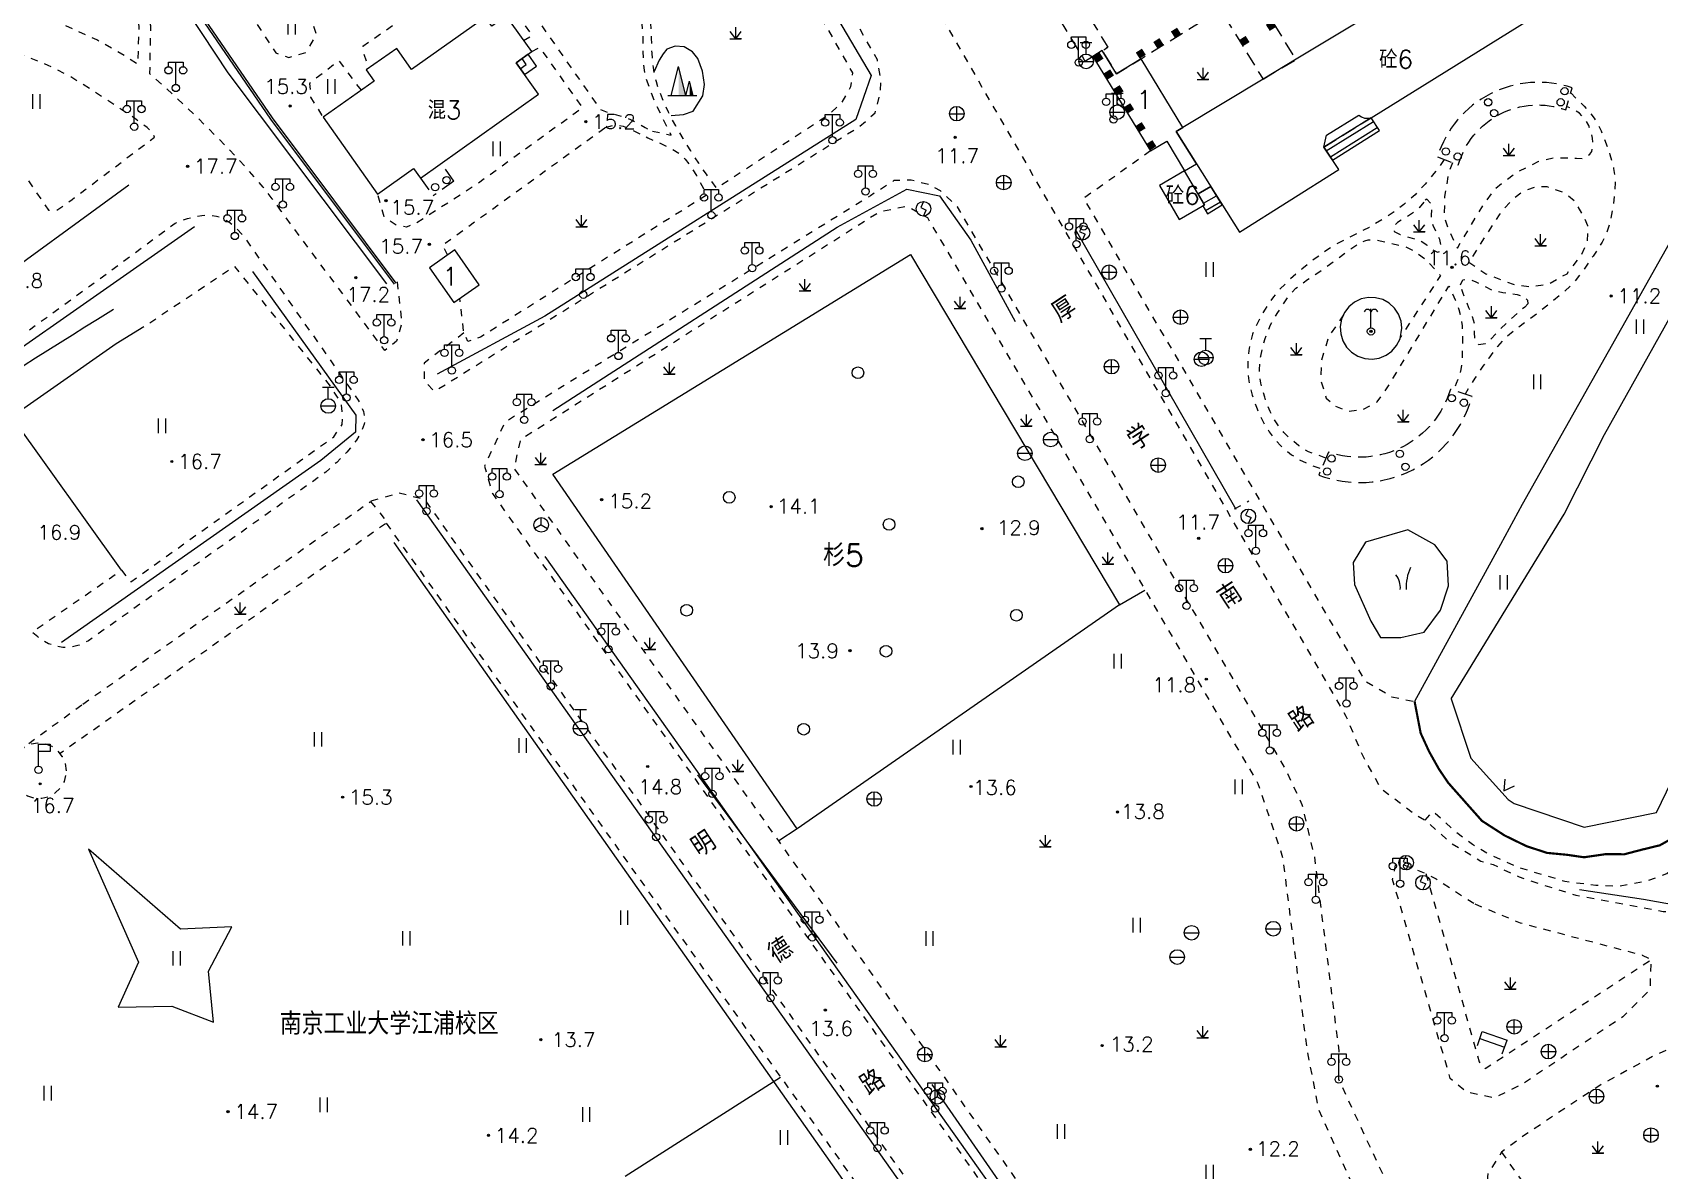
# Model space of a CAD drawing. Extents: x 115374 to 116875, y 149866 to 152432.
# Drawn here: x 116204.4 to 116427.4, y 150163.5 to 150319.4 of the extents above; entities that cross this region are included whole.
import ezdxf
from ezdxf.enums import TextEntityAlignment as Align

# ---------------------------------------------------------------- set-up
doc = ezdxf.new("R2010")
doc.units = 0
doc.header["$MEASUREMENT"] = 0
doc.header["$PDMODE"] = 32
doc.header["$PDSIZE"] = 0.3
doc.linetypes.add('X5', pattern=[3, 2, -1])
doc.linetypes.add('X6', pattern=[2, 1, -1])
doc.layers.get('0').update_dxf_attribs({"linetype": 'CONTINUOUS'})
for name, color, linetype in [('BOUND', 7, 'CONTINUOUS'), ('DLDW', 14, 'CONTINUOUS'), ('DLSS', 5, 'CONTINUOUS'), ('DMTZ', 5, 'CONTINUOUS'), ('GCD', 1, 'CONTINUOUS'), ('GXYZ', 2, 'CONTINUOUS'), ('JMD', 6, 'CONTINUOUS'), ('SXSS', 5, 'CONTINUOUS'), ('YZH', 2, 'CONTINUOUS'), ('ZBTZ', 5, 'CONTINUOUS')]:
    doc.layers.add(name, color=color, linetype=linetype)
doc.styles.add('HZ', font='rs.shx', dxfattribs={"bigfont": 'hztxt.shx'})
doc.linetypes.add('X17', pattern='A,9.4,[169,symbolx.shx,S=1,R=0,X=0,Y=0.15],0.6', length=10)
doc.linetypes.add('X19', pattern='A,4.5,[145,symbolx.shx,S=1,R=0,X=0,Y=1],4.5,-0.5,[146,symbolx.shx,S=1,R=0,X=0,Y=0],-0.5', length=10)
doc.linetypes.add('X22', pattern='A,0,-1e-05,[149,symbolx.shx,S=0.3,R=0,X=0,Y=0],-2,[149,symbolx.shx,S=0.3,R=0,X=0,Y=0],-2,[146,symbolx.shx,S=1,R=0,X=0,Y=0],-2', length=6.00001)
doc.linetypes.add('X33', pattern='A,2,[150,symbolx.shx,S=1,R=0,X=0,Y=1],1e-11', length=2)
doc.linetypes.add('X35', pattern='A,2,[4,symbolt.shx,S=1,R=0,X=0,Y=0],2,[28,symbolt.shx,S=1,R=0,X=0,Y=0],1e-11', length=4)
doc.linetypes.add('X39', pattern='A,2,[150,symbolx.shx,S=1,R=0,X=0,Y=1],2,[151,symbolx.shx,S=1,R=0,X=0,Y=3],1e-11', length=4)
doc.linetypes.add('X4', pattern='A,0,-1e-09,[149,symbolx.shx,S=0.15,R=0,X=0,Y=0],-1.6', length=1.6)
doc.linetypes.add('X49', pattern='A,0,[5,symbolt.shx,S=1,R=0,X=0,Y=0],-10', length=10)

# ---------------------------------------------------------------- blocks, each defined once
blk = doc.blocks.new('GC276')
at = {"linetype": 'Continuous'}
blk.add_circle((0, 0), 0.5, dxfattribs=at)
blk = doc.blocks.new('GC128')
for centre, radius, start, end in [((-3.34, -0.85), 2.93, 355.8448, 37.5537), ((6.44, -0.72), 6.06, 154.0692, 183.3109)]:
    blk.add_arc(centre, radius, start, end)
blk = doc.blocks.new('GC097')
for p, q in [((-1, 2.92), (-1, 3.52)), ((-1, 3.52), (1, 3.52)), ((0, 0.52), (0, 3.52)), ((1, 3.52), (1, 2.92))]:
    blk.add_line(p, q)
for centre in [(-1, 2.42), (1, 2.42), (0.01, 0)]:
    blk.add_circle(centre, 0.5)
blk = doc.blocks.new('GC124')
for p, q in [((0, -0.8), (-0.75, 0.2)), ((0, -0.8), (0, 0.8)), ((0, -0.8), (0.75, 0.2)), ((-0.8, -0.8), (0.75, -0.8)), ((0.8, -0.8), (0, -0.8))]:
    blk.add_line(p, q)
blk = doc.blocks.new('GC021')
for p, q in [((-1.5, 0), (-0.5, 4)), ((0.5, 0), (-0.5, 4)), ((-2, 0), (2, 0)), ((0.5, 0), (1, 2)), ((1.5, 0), (1, 2))]:
    blk.add_line(p, q)
for points in [[(-0.5, 4), (0.5, 0), (-0.5, 0)], [(1, 2), (1.5, 0), (1, 0)]]:
    blk.add_solid(points)
blk = doc.blocks.new('GC037')
for p, q in [((0, 0), (-1.39, 0.8)), ((-1.39, -0.8), (0, 0))]:
    blk.add_line(p, q)
blk = doc.blocks.new('GC121')
for p, q in [((-0.5, -0.64), (-0.5, 1.36)), ((-0.5, -0.64), (-0.5, 0.86)), ((0.5, -0.64), (0.5, 1.36))]:
    blk.add_line(p, q)
blk = doc.blocks.new('GC098')
for p, q in [((0, 0.5), (0, 3.5)), ((0, 3.5), (1.6, 3.5)), ((1.6, 2.5), (0, 2.5)), ((1.6, 3.5), (1.6, 2.5))]:
    blk.add_line(p, q)
blk.add_circle((0, 0), 0.5)
blk = doc.blocks.new('GC271')
at = {"const_width": 1}
blk.add_lwpolyline([(-0.5, 0), (0.5, 0)], dxfattribs=at)
blk = doc.blocks.new('GC122')
blk.add_circle((0, 0), 0.8)
blk = doc.blocks.new('GC020')
blk.add_line((0, 0.5), (0, 3.1))
blk.add_circle((0, 0), 0.5)
for centre, start, end in [((-0.46, 2.51), 22.0922, 158.1228), ((0.46, 2.51), 21.8772, 157.9078)]:
    blk.add_arc(centre, 0.494, start, end)
blk.add_point((0, 0))
blk = doc.blocks.new('GC133')
for p, q in [((-0.81, 2.59), (0.79, 2.59)), ((-0.01, 0.99), (-0.01, 2.59)), ((-1.01, -0.01), (0.99, -0.01))]:
    blk.add_line(p, q)
blk.add_circle((-0.01, -0.01), 1)
blk = doc.blocks.new('GC042')
blk.add_line((-1, 0), (1, 0))
blk.add_circle((0, 0), 1)
blk = doc.blocks.new('GC044')
for p, q in [((-1, 0), (1, 0)), ((0, -1), (0, 1))]:
    blk.add_line(p, q)
blk.add_circle((0, 0), 1)
blk = doc.blocks.new('GC050')
for p, q in [((0, 1), (-0.38, 0.18)), ((-0.38, 0.18), (0.38, -0.18)), ((0, -1), (0.38, -0.18))]:
    blk.add_line(p, q)
blk.add_circle((0, 0), 1)
blk = doc.blocks.new('GC048')
for q in [(-0.87, -0.5), (0, 1), (0.87, -0.5)]:
    blk.add_line((0, 0), q)
blk.add_circle((0, 0), 1)

msp = doc.modelspace()

# ---------------------------------------------------------------- linework, layer by layer
at = {"layer": 'BOUND', "linetype": 'Continuous', "flags": 128}
for points in [[(116272.34, 150316.45), (116270.71, 150315.3), (116271.86, 150313.66), (116273.49, 150314.82)], [(116381.43, 150303.74), (116382.62, 150301.96), (116389.06, 150306), (116387.89, 150307.75)], [(116364.19, 150297.32), (116365.06, 150295.84), (116364.81, 150295.69), (116365.49, 150294.61), (116367.5, 150295.82), (116365.92, 150298.33)]]:
    msp.add_lwpolyline(points, close=True, dxfattribs=at)
at = {"layer": 'DLDW', "linetype": 'Continuous'}
for p, q in [((116402.47, 150180.65, 8.31), (116403.12, 150182.54, 8.31)), ((116402.8, 150181.59, 8.31), (116406.2, 150180.41, 8.31)), ((116403.12, 150182.54, 8.31), (116406.53, 150181.36, 8.31)), ((116405.88, 150179.47, 8.31), (116406.53, 150181.36, 8.31))]:
    msp.add_line(p, q, dxfattribs=at)
at = {"layer": 'DLDW', "linetype": 'X4', "flags": 128}
msp.add_lwpolyline([(116291.94, 150308.05), (116293.67, 150308.18), (116294.99, 150308.67), (116296.29, 150310.74), (116296.53, 150312.32), (116296.27, 150314.14), (116295.63, 150315.86), (116294.88, 150316.78), (116293.73, 150317.48), (116292.52, 150317.57), (116291.37, 150317.13), (116290.88, 150316.53), (116290.3, 150315.63), (116289.61, 150314.08)], dxfattribs=at)
at = {"layer": 'DLDW', "linetype": 'Continuous', "flags": 128}
msp.add_lwpolyline([(116392.13, 150278.91), (116392.01, 150279.9), (116391.66, 150280.84), (116391.1, 150281.67), (116390.36, 150282.35), (116389.49, 150282.83), (116388.52, 150283.09), (116387.52, 150283.12), (116386.54, 150282.92), (116385.64, 150282.49), (116384.86, 150281.86), (116384.25, 150281.06), (116383.85, 150280.14), (116383.67, 150279.16), (116383.73, 150278.16), (116384.02, 150277.2), (116384.53, 150276.34), (116385.23, 150275.62), (116386.08, 150275.09), (116387.02, 150274.77), (116388.02, 150274.68), (116389.01, 150274.83), (116389.94, 150275.2), (116390.75, 150275.79), (116391.4, 150276.55), (116391.86, 150277.44), (116392.13, 150278.91)], dxfattribs=at)
at = {"layer": 'DLSS', "linetype": 'X6', "flags": 128}
for points, elevation in [([(116263.54, 150278.27), (116258.09, 150274.14), (116258.09, 150271.7), (116259.52, 150270.27), (116317.78, 150306.56), (116319.93, 150308.43), (116320.65, 150311.29), (116320.7, 150313.06), (116320.23, 150315.67), (116215.98, 150500)], 12.56), ([(116226.25, 150500), (116344.72, 150294.33), (116384.44, 150225.75), (116386.7, 150220.39), (116389.2, 150215.89), (116393.83, 150212.37), (116395.29, 150211.5), (116398.87, 150208.35), (116401.2, 150207), (116402.92, 150205.89), (116404.63, 150205.41), (116408.18, 150203.75), (116410.22, 150203.04), (116415.96, 150201.22), (116427.94, 150198.99), (116431.5, 150198.93), (116433.24, 150199.91), (116434.62, 150201.58), (116436.41, 150205.04), (116500, 150335.22)], 16.41), ([(116216.41, 150326.27), (116218.74, 150321.76), (116218.98, 150320.27), (116218.91, 150317.42), (116218.85, 150315.08), (116217.17, 150316.15), (116215.47, 150317.2), (116213.24, 150318.41), (116210.48, 150319.67), (116207.73, 150320.93), (116206.03, 150321.95), (116205.35, 150322.46), (116204.63, 150323.14), (116203.96, 150323.89), (116203.08, 150325.02), (116202.5, 150325.84), (116201.94, 150326.68), (116201.4, 150327.52), (116200.88, 150328.37), (116200.36, 150329.23), (116199.85, 150330.09), (116199.35, 150330.95), (116198.85, 150331.81), (116198.34, 150332.68), (116197.84, 150333.54), (116197.33, 150334.4), (116196.74, 150335.36), (116202.45, 150339.22)], 18.53), ([(116238.51, 150294.94), (116237.91, 150295.81), (116237.29, 150296.64), (116236.67, 150297.45), (116236.03, 150298.23), (116235.39, 150298.99), (116234.09, 150300.47), (116232.76, 150301.92), (116231.41, 150303.35), (116229.89, 150304.91), (116228.48, 150306.33), (116227.05, 150307.73), (116225.61, 150309.12), (116224.15, 150310.51), (116222.67, 150311.86), (116220.81, 150313.51), (116220.51, 150313.77), (116220.63, 150320.35), (116220, 150322.4), (116218.6, 150325), (116217.52, 150327.04)], 19.82), ([(116271.71, 150318.35), (116272.93, 150319.08), (116265.68, 150328.67), (116249.7, 150317.53), (116249.68, 150316.95), (116250.52, 150314.55)], 12.03), ([(116235.21, 150320.53), (116237.76, 150316.63), (116239.55, 150316.01), (116241.91, 150316.71), (116243.35, 150319.16), (116242.97, 150320.32)], 15.26), ([(116203.85, 150299.13), (116206.61, 150295.11), (116207.73, 150295.09), (116209.87, 150296.57), (116221.16, 150305.11), (116220.79, 150305.76), (116220.15, 150306.41), (116218.38, 150307.72), (116216.19, 150309.16), (116214.46, 150310.31), (116212.82, 150311.39), (116211.2, 150312.43), (116209.24, 150313.59), (116206.57, 150314.93), (116203.77, 150316.05), (116202.54, 150316.43), (116199.61, 150317.09), (116196.98, 150317.47), (116193.98, 150317.64), (116191.98, 150317.58), (116190.66, 150317.44), (116188.7, 150317.02), (116186.33, 150316.23), (116176.44, 150310.9), (116154.63, 150296.06), (116156.02, 150292.77), (116158.87, 150288.61)], 18.99), ([(116249.49, 150311.53), (116246.44, 150315.57), (116242.4, 150312.46), (116242.53, 150310.59), (116244.25, 150307.82)], 15.48), ([(116272.84, 150316.81), (116273.92, 150317.39), (116279.8, 150309.1), (116265.18, 150298.53), (116257.02, 150293.31), (116255.67, 150292.76), (116254.33, 150292.99), (116252.6, 150294.2), (116251.7, 150297.3)], 15.35), ([(116500, 150316.79), (116488.46, 150292.97), (116442.88, 150194.28), (116434.94, 150184.37), (116434.54, 150183.7), (116430.86, 150181.01), (116427, 150179.39), (116419.24, 150175.17), (116408.94, 150168.35), (116405.77, 150165.99), (116403.91, 150163.09), (116403.39, 150158.85), (116406.99, 150153.62)], 8.31), ([(116415.26, 150311.16), (116417.09, 150309.34), (116417.77, 150308.61), (116418.49, 150307.69), (116419, 150306.84), (116419.43, 150305.94), (116419.82, 150305.01), (116420.29, 150303.69), (116420.62, 150302.73), (116420.9, 150301.77), (116421.14, 150300.8), (116421.29, 150299.85), (116421.34, 150298.86), (116421.3, 150297.85), (116421.22, 150296.99), (116421.1, 150295.99), (116420.94, 150294.99), (116420.75, 150294), (116420.51, 150293.03), (116420.02, 150291.6), (116419.57, 150290.72), (116419.04, 150289.86), (116418.32, 150288.78), (116417.75, 150287.95), (116417.18, 150287.13), (116416.59, 150286.32), (116415.53, 150285.03), (116414.09, 150283.66), (116412.54, 150282.39), (116410.95, 150281.16), (116409.24, 150279.89), (116407.63, 150278.68), (116406.11, 150277.39), (116405.9, 150277.18), (116405.23, 150276.43), (116404.62, 150275.65), (116404.03, 150274.83), (116403.23, 150273.7), (116402.66, 150272.87), (116402.1, 150272.05), (116401.55, 150271.19), (116400.78, 150269.88)], 11.9), ([(116399.07, 150301.58), (116398.5, 150300.22), (116397.97, 150296.96), (116397.9, 150294.24), (116398.5, 150292.5), (116399.72, 150289.89), (116403.21, 150295.71), (116404.98, 150298.12), (116407.75, 150300.23), (116410.87, 150301.79), (116412.96, 150302.29), (116416.04, 150302.21), (116417.12, 150302.18), (116417.89, 150302.76), (116418.15, 150303.15), (116418.31, 150303.96), (116418.24, 150304.97), (116418.08, 150305.74), (116417.73, 150306.69), (116417.17, 150307.67), (116416.45, 150308.36), (116415.53, 150308.95), (116414.7, 150309.3)], 11.9), ([(116261.35, 150288.9), (116260.63, 150290.31), (116282.93, 150306.43)], 15.42), ([(116282.93, 150306.43), (116283.91, 150306.7), (116284.44, 150306.74), (116285.39, 150306.6), (116286.33, 150306.23), (116288.77, 150305.01), (116291.1, 150303.97), (116292, 150303.53), (116293.18, 150302.77), (116293.89, 150302.08), (116294.51, 150301.28), (116295.41, 150299.83), (116295.9, 150298.95), (116296.37, 150298.07), (116296.83, 150297.19)], 14.35), ([(116357.64, 150303.2), (116348.49, 150296.69), (116387.07, 150230.59), (116390.74, 150228.41), (116393.86, 150227.76)], 11.98), ([(116397.93, 150302.04), (116397.11, 150300.9), (116396.51, 150300.1), (116395.32, 150298.64), (116393.92, 150297.21), (116392.4, 150295.89), (116391.04, 150294.86), (116389.37, 150293.75), (116387.65, 150292.73), (116384.69, 150291.23), (116382.91, 150290.31), (116381.84, 150289.62), (116379.96, 150288.27), (116378.4, 150287.02), (116376.78, 150285.62), (116375.36, 150284.21), (116374.5, 150283.2), (116373.92, 150282.38), (116373.38, 150281.54), (116372.87, 150280.68), (116372.4, 150279.79), (116372.04, 150279.04), (116371.66, 150278.11), (116371.28, 150276.84), (116371.12, 150275.85), (116371.03, 150274.85), (116371, 150273.98), (116371.01, 150272.98), (116371.14, 150271.7), (116371.34, 150270.72), (116371.6, 150269.76), (116371.91, 150268.8), (116372.26, 150267.86), (116372.65, 150266.98), (116373.1, 150266.09), (116373.93, 150264.71), (116374.53, 150263.9), (116375.46, 150262.86), (116376.21, 150262.18), (116377, 150261.57), (116378.05, 150260.92), (116379.87, 150260.1), (116381.07, 150259.63)], 11.8), ([(116396.7, 150148.8), (116394.84, 150151.56), (116383.47, 150175.97), (116383.51, 150179.9), (116380.17, 150206.47), (116378.47, 150213.59), (116376.08, 150218.7), (116331.2, 150295.57), (116328.89, 150297.75), (116327.28, 150298.6), (116324.85, 150299.2), (116322.5, 150299.14), (116319.27, 150297.06), (116269.13, 150266.01), (116266.39, 150260), (116267.45, 150256.27), (116357.53, 150129.35), (116360.42, 150126.71), (116366.22, 150124.6), (116364.88, 150125.75), (116364.16, 150126.87)], 8.31), ([(116401.29, 150287.98), (116403.61, 150286.38), (116407.38, 150284.93), (116409.82, 150284.6), (116412.27, 150284.99), (116414.75, 150286.39), (116416.71, 150288.89), (116417.57, 150290.86), (116417.62, 150292.95), (116417.1, 150294.15), (116415.88, 150296.26), (116414.29, 150297.51), (116412.04, 150298.29), (116410.32, 150298.24), (116408.77, 150297.64), (116407.29, 150296.58), (116405.44, 150294.47), (116401.29, 150287.98)], 11.79), ([(116296.8, 150297.15), (116265.81, 150277.68), (116264.09, 150277.1), (116263.54, 150278.27), (116263, 150283.02)], 16.41), ([(116363.29, 150128.02), (116306.7, 150208.67), (116270.46, 150259.71), (116271.34, 150263.7), (116320.5, 150294.88), (116324.27, 150295.66), (116327.09, 150294.07), (116372.38, 150216.52), (116375.78, 150206.37), (116379.08, 150180.15), (116380.67, 150171.88), (116390.82, 150149.46), (116392.2, 150147.37)], 8.31), ([(116395.12, 150296.18), (116394.5, 150295.4), (116393.45, 150294.58), (116391.52, 150293.4), (116390.96, 150292.87), (116391.08, 150292.19), (116391.89, 150291.76), (116394.72, 150290.87), (116395.52, 150290.32), (116396.19, 150289.75), (116396.99, 150289.32), (116397.27, 150289.45), (116397.55, 150289.99), (116397.31, 150291.08), (116396.87, 150291.99), (116396.4, 150293.01), (116396.18, 150293.99), (116396.16, 150294.38), (116396.26, 150295.37), (116396.2, 150295.88), (116395.54, 150296.58), (116395.26, 150296.45), (116395.12, 150296.18)], 11.67), ([(116186.1, 150262.85), (116184.82, 150264.79), (116212.24, 150284.67), (116223.95, 150293.32), (116224.73, 150293.64), (116225.68, 150293.96), (116226.66, 150294.21), (116227.64, 150294.38), (116228.65, 150294.42), (116229.63, 150294.29), (116230.43, 150294.01), (116231.31, 150293.51), (116232.45, 150292.54), (116233.11, 150291.79), (116233.72, 150290.99), (116234.29, 150290.17), (116249.07, 150269.06), (116249.41, 150268.43), (116249.8, 150267.51), (116249.97, 150266.55), (116249.88, 150265.79), (116249.54, 150264.83), (116249.34, 150264.42), (116248.82, 150263.56), (116248.22, 150262.76), (116247.52, 150261.95), (116246.11, 150260.53), (116244.62, 150259.19), (116212.1, 150236.09), (116211.74, 150235.91), (116210.82, 150235.5), (116209.58, 150235.19), (116208.56, 150235.17), (116207.56, 150235.34), (116206.61, 150235.69), (116205.94, 150236.05), (116205.13, 150236.63), (116204.35, 150237.28), (116216.61, 150245.74), (116217.91, 150244.18), (116245.7, 150264.03), (116246.88, 150265.73), (116246.91, 150267.07), (116246.76, 150268.61), (116245.28, 150270.95), (116232.15, 150287.39), (116219.68, 150279.09)], 19.82), ([(116254.39, 150285.28), (116255.04, 150279.58), (116254.32, 150277.14), (116252.71, 150275.86), (116238.51, 150294.94)], 19.82), ([(116381.7, 150261.12), (116379.31, 150261.98), (116378.8, 150262.26), (116377.97, 150262.82), (116376.43, 150264.12), (116375.94, 150264.63), (116375.29, 150265.39), (116374.48, 150266.62), (116374.04, 150267.52), (116373.65, 150268.51), (116373.31, 150269.46), (116373.01, 150270.42), (116372.76, 150271.39), (116372.61, 150272.37), (116372.58, 150273.28), (116372.65, 150274.28), (116372.76, 150275.07), (116373.09, 150276.54), (116373.38, 150277.5), (116373.72, 150278.45), (116374.12, 150279.37), (116374.59, 150280.24), (116375.12, 150281.09), (116376.07, 150282.53), (116376.65, 150283.35), (116377.6, 150284.39), (116379.2, 150285.58), (116380.88, 150286.7), (116383.37, 150288.49), (116384.98, 150289.69), (116386.12, 150290.5), (116387.02, 150290.91), (116387.51, 150291.01), (116388.51, 150291.01), (116389.16, 150290.91), (116392.57, 150290.1), (116393.3, 150289.77), (116394.17, 150289.27), (116395.33, 150288.37), (116396.71, 150286.92), (116397.4, 150286.13), (116391.9, 150277.65)], 12.06), ([(116384.12, 150280.76), (116382.05, 150277.69), (116381.07, 150274.44), (116381, 150271.72), (116381.76, 150269.34), (116383, 150268.22), (116384.71, 150267.54), (116386.8, 150267.77), (116388.72, 150268.81), (116390.41, 150271.22), (116398.55, 150284.7), (116399.01, 150283.69), (116399.44, 150282.79), (116399.94, 150281.48), (116400.18, 150280.51), (116400.37, 150279.25), (116400.41, 150278.25), (116400.41, 150277.25), (116400.4, 150276.24), (116400.38, 150275.24), (116400.33, 150274.24), (116400.19, 150273.24), (116399.93, 150272.28), (116399.57, 150271.35), (116399.17, 150270.41)], 12.06), ([(116400.15, 150284.88), (116400.48, 150285.53), (116401.26, 150285.67), (116402.23, 150285.28), (116404.62, 150284.09), (116405.97, 150283.79), (116407.94, 150283.54), (116408.94, 150283.17), (116409.34, 150282.75), (116409.38, 150282.26)], 11.67), ([(116409.38, 150282.26), (116408.96, 150281.82), (116407.06, 150280.18), (116405.65, 150278.86), (116403.94, 150277.03), (116403.51, 150276.76), (116402.67, 150276.64), (116402.15, 150277.34), (116402.05, 150278.35), (116402.06, 150279.52), (116401.81, 150280.48), (116401.3, 150281.72), (116400.93, 150282.65), (116400.53, 150283.65), (116400.18, 150284.58), (116400.15, 150284.78)], 11.67), ([(116250.76, 150255.18), (116253.06, 150252.31), (116208.21, 150220.64)], 19.82), ([(116211.33, 150227.42), (116250.76, 150255.18)], 19.82), ([(116291.5, 150123.47), (116295.37, 150117.88), (116310.03, 150128.29), (116328.85, 150141.28), (116330.53, 150143.2), (116332.42, 150145.74), (116333.69, 150149.01), (116258.19, 150255.44), (116254.68, 150256.3), (116250.76, 150255.18)], 19.42), ([(116369.18, 150254.15), (116371.13, 150255.26)], 12.02), ([(116252.89, 150252.19), (116330.53, 150143.2)], 8.31), ([(116395.29, 150211.5), (116396.4, 150212.72), (116399.09, 150210.23), (116401.78, 150208.22), (116404.23, 150206.76), (116408.16, 150205.03), (116414.47, 150203.13), (116418.7, 150202.61), (116422.05, 150202.49), (116425.86, 150203.23), (116428.42, 150204.2), (116431.27, 150206.32), (116433.68, 150208.88)], 8.31), ([(116395.4, 150204.21), (116402.73, 150178.37), (116403.53, 150177.46), (116426.27, 150192.4)], 8.31), ([(116405.77, 150165.99), (116410.79, 150158.95)], 8.31)]:
    msp.add_lwpolyline(points, dxfattribs=dict(at, elevation=elevation))
for points, elevation in [([(116285.7, 150331.3), (116286.81, 150331.31), (116288.76, 150331.6), (116292.36, 150332.42), (116292.91, 150332.66), (116293.7, 150333.25), (116294.87, 150334.54), (116295.55, 150335.3), (116296.89, 150336.79), (116297.54, 150337.54), (116298.45, 150338.71), (116298.99, 150339.55), (116299.5, 150340.41), (116300, 150341.28), (116300.65, 150342.41), (116316.8, 150313.9), (116316.54, 150311.99), (116315.24, 150309.74), (116313.66, 150308.24), (116298.18, 150298.1), (116297.38, 150299.2), (116296.79, 150300.01), (116296.21, 150300.82), (116295.74, 150301.52), (116295.19, 150302.35), (116294.65, 150303.2), (116294.12, 150304.05), (116293.6, 150304.9), (116293.1, 150305.76), (116292.6, 150306.63), (116292.05, 150307.64), (116291.59, 150308.53), (116291.16, 150309.43), (116290.75, 150310.35), (116290.23, 150311.72), (116289.93, 150312.68), (116289.7, 150313.65), (116289.53, 150314.62), (116289.41, 150315.62), (116289.34, 150316.62), (116289.3, 150317.63), (116289.26, 150318.64), (116289.23, 150319.64), (116289.18, 150320.65), (116289.11, 150321.65), (116288.99, 150322.64), (116288.79, 150323.61), (116288.59, 150324.25), (116288.04, 150325.42), (116287.55, 150326.24), (116287.01, 150327.02), (116286.02, 150328.15), (116283.12, 150331.39)], 12.03), ([(116289.38, 150305.93), (116291.98, 150305.38), (116289.83, 150309.64), (116288.47, 150313.3), (116288.3, 150314.27), (116288.19, 150315.27), (116288.15, 150315.81), (116288.12, 150316.82), (116288.12, 150317.83), (116288.11, 150318.83), (116288.06, 150319.82), (116287.96, 150320.64), (116287.73, 150321.6), (116287.43, 150322.55), (116286.98, 150323.91), (116286.68, 150324.88), (116286.36, 150325.83), (116286.08, 150326.43), (116285.53, 150327.23), (116284.17, 150328.67), (116282.75, 150330.15), (116282.6, 150330.34), (116281.4, 150331.62), (116278.95, 150331.53), (116276.05, 150330.73), (116273.94, 150329.94), (116270.88, 150329.83), (116267.39, 150330.12), (116282.24, 150308.89), (116283.17, 150308.52), (116285.84, 150307.77), (116286.69, 150307.37), (116288.39, 150306.41)], 12.03), ([(116209.08, 150218.28), (116208.95, 150219.27), (116208.55, 150220.2), (116207.93, 150220.99), (116207.12, 150221.59), (116206.18, 150221.95), (116205.17, 150222.05), (116204.18, 150221.89), (116203.27, 150221.46), (116202.5, 150220.81), (116201.93, 150219.98), (116201.6, 150219.03), (116201.53, 150218.02), (116201.73, 150217.04), (116202.18, 150216.14), (116202.86, 150215.39), (116203.71, 150214.85), (116204.67, 150214.55), (116205.68, 150214.51), (116206.66, 150214.75), (116207.54, 150215.23), (116208.27, 150215.93), (116208.78, 150216.8), (116209.05, 150217.77)], 19.82), ([(116402.12, 150200.02), (116408.32, 150197.45), (116425.07, 150193.02), (116426.27, 150192.4), (116426.11, 150188.27), (116422.41, 150184.57), (116408.74, 150175.4), (116404.76, 150173.43), (116401.03, 150174.23), (116398.75, 150176.09), (116390.85, 150203.37), (116391.26, 150205.37), (116392.22, 150205.47), (116395.4, 150204.21), (116396.8, 150203.46)], 8.31)]:
    msp.add_lwpolyline(points, close=True, dxfattribs=dict(at, elevation=elevation))
msp.add_lwpolyline([(116179.77, 150204.18), (116195.75, 150216.08), (116211.33, 150227.42)], dxfattribs=at)
at = {"layer": 'DMTZ', "linetype": 'X33', "elevation": 8.31, "flags": 128}
msp.add_lwpolyline([(116453.47, 150367.82), (116444.1, 150355.8), (116441.39, 150346.84), (116444.8, 150331.96), (116445.35, 150321.65), (116439.72, 150310.45), (116433.29, 150298.58), (116422.23, 150278.94), (116408.6, 150254.77), (116405.62, 150249.28), (116393.86, 150227.76)], dxfattribs=at)
at = {"layer": 'DMTZ', "linetype": 'X35', "flags": 128}
for points, elevation in [([(116427, 150212.57), (116500, 150363.44)], 8.31), ([(116211.83, 150344.89), (116237.28, 150307.73), (116254.22, 150285.11)], 17.11), ([(116194.54, 150286.14), (116196.77, 150283.41), (116217.64, 150298.54)], 19.91), ([(116219.68, 150279.09), (116215.89, 150276.76), (116189.76, 150258.52)], 17.95), ([(116398.85, 150228.12), (116401.56, 150219.98), (116406.68, 150214.34)], 8.31), ([(116406.68, 150214.34), (116407.5, 150213.78), (116417.09, 150210.56), (116427, 150212.57)], 8.31)]:
    msp.add_lwpolyline(points, dxfattribs=dict(at, elevation=elevation))
at = {"layer": 'DMTZ', "linetype": 'X39', "elevation": 19.05, "flags": 128}
msp.add_lwpolyline([(116215.51, 150281.46), (116213.31, 150280.1), (116211.61, 150279.04), (116209.91, 150277.98), (116208.22, 150276.92), (116206.52, 150275.86), (116204.83, 150274.8), (116203.13, 150273.73), (116201.44, 150272.67), (116199.89, 150271.69), (116198.2, 150270.63), (116196.51, 150269.56), (116194.81, 150268.5), (116193.12, 150267.43), (116191.43, 150266.37), (116189.74, 150265.3), (116188.04, 150264.24), (116186.52, 150263.28)], dxfattribs=at)
at = {"layer": 'DMTZ', "linetype": 'X33', "flags": 128}
msp.add_lwpolyline([(116430.95, 150199.78), (116430.07, 150199.78), (116425.22, 150200.65), (116416.47, 150201.96)], dxfattribs=at)
at = {"layer": 'GCD', "linetype": 'Continuous'}
for p in [(116239.74, 150309.36, 15.3), (116280.26, 150307.22, 15.2), (116330.89, 150305.08, 11.7), (116225.68, 150301.11, 17.7), (116252.86, 150296.4, 15.7), (116258.81, 150290.42, 15.7), (116398.99, 150287.25, 11.6), (116248.73, 150285.85, 17.2), (116420.81, 150283.34, 11.2), (116257.94, 150263.63, 16.5), (116223.52, 150260.65, 16.7), (116282.43, 150255.42, 15.2), (116305.67, 150254.47, 14.1), (116334.55, 150251.44, 12.9), (116364.27, 150250.12, 11.7), (116316.47, 150234.74, 13.9), (116365.3, 150230.82, 11.8), (116288.74, 150218.86, 14.8), (116205.46, 150216.48, 16.7), (116333.06, 150216.12, 13.6), (116246.93, 150214.66, 15.3), (116353.13, 150212.63, 13.8), (116313.09, 150185.48, 13.6), (116274.09, 150181.43, 13.7), (116351.03, 150180.62, 13.2), (116427.14, 150175.05, 9.8), (116231.22, 150171.57, 14.7), (116266.92, 150168.31, 14.2), (116371.35, 150166.39, 12.2)]:
    msp.add_point(p, dxfattribs=at)
at = {"layer": 'JMD', "linetype": 'X5', "flags": 128}
msp.add_lwpolyline([(116373.09, 150313.04), (116377.61, 150315.76), (116370.23, 150327.64), (116371.44, 150328.38), (116367.06, 150335.6), (116365.77, 150334.8), (116358.5, 150346.65), (116354.81, 150344.39), (116360.44, 150335.23), (116348.8, 150328.08), (116345.47, 150326.03), (116347.51, 150322.71), (116348.28, 150323.17), (116351.82, 150317.42), (116351.05, 150316.95), (116353, 150313.78), (116356.37, 150315.85), (116367.25, 150322.55)], close=True, dxfattribs=at)
at = {"layer": 'JMD', "linetype": 'Continuous', "flags": 128}
for points in [[(116386.2, 150308.11), (116386.58, 150307.87), (116387, 150307.72), (116387.45, 150307.68), (116387.89, 150307.75), (116424.31, 150330.38), (116418.25, 150340.23), (116413.5, 150337.37), (116410.1, 150335.32), (116377.61, 150315.76), (116373.09, 150313.04), (116362.09, 150306.42), (116361.18, 150305.87), (116363.96, 150301.45), (116369.86, 150292.07), (116383.49, 150300.65), (116381.43, 150303.74), (116381.78, 150305.37), (116386.2, 150308.11)], [(116273.77, 150310.97), (116270.71, 150315.3), (116272.84, 150316.81), (116269.36, 150321.72), (116267.38, 150320.32), (116266.51, 150321.54), (116256.38, 150314.37), (116254.34, 150317.25), (116250.17, 150314.3), (116251.25, 150312.77), (116244.25, 150307.82), (116251.7, 150297.3), (116256.65, 150300.81), (116257.59, 150299.49)], [(116362.09, 150306.42), (116356.37, 150315.85), (116353, 150313.78), (116351.05, 150316.95), (116349.76, 150316.17), (116357.64, 150303.2), (116359.88, 150304.56), (116362.33, 150300.5), (116363.96, 150301.45), (116361.18, 150305.87)], [(116362.33, 150300.5), (116358.88, 150298.48), (116361.6, 150293.82), (116365.06, 150295.84)], [(116262.29, 150289.64), (116258.83, 150287.21), (116262.17, 150282.44), (116265.63, 150284.87)]]:
    msp.add_lwpolyline(points, close=True, dxfattribs=at)
at = {"layer": 'SXSS', "linetype": 'Continuous', "flags": 128}
msp.add_lwpolyline([(116398.85, 150228.12), (116414.36, 150253.42), (116419.88, 150264.37), (116444.65, 150308.61), (116450.19, 150321.21), (116450.58, 150324.05), (116450.09, 150331.93), (116448.81, 150336.99), (116446.84, 150343.75), (116451.89, 150354.81), (116455.38, 150364.96), (116454.06, 150367.16), (116451.54, 150370.32)], dxfattribs=at)
at = {"layer": 'YZH', "linetype": 'X5'}
for p, q in [((116345.15, 150321.3, 28.28), (116348.68, 150315.52, 28.28)), ((116348.68, 150315.52, 30.73), (116351.82, 150317.42, -58.42)), ((116262.18, 150299.07, 25.21), (116260.44, 150301.52, 25.21)), ((116262.18, 150299.07, 25.21), (116259.32, 150297.05, 25.21))]:
    msp.add_line(p, q, dxfattribs=at)
at = {"layer": 'YZH', "linetype": 'Continuous'}
for p, q in [((116272.1, 150315.06), (116271.52, 150315.87)), ((116273.49, 150314.82), (116272.34, 150316.45)), ((116271.28, 150314.48), (116272.1, 150315.06)), ((116271.86, 150313.66), (116273.49, 150314.82)), ((116381.75, 150303.23, 34.71), (116388.22, 150307.25, 34.71)), ((116382.32, 150302.41, 34.71), (116388.75, 150306.4, 34.71)), ((116389.06, 150306, 34.71), (116387.89, 150307.75, 34.71)), ((116364.19, 150297.32, 34.34), (116365.92, 150298.33, 34.34)), ((116364.81, 150295.69, 34.71), (116365.49, 150294.61, 34.71)), ((116364.94, 150296.03, 34.34), (116366.72, 150297.06, 34.34)), ((116365.22, 150295.03, 34.34), (116367.25, 150296.22, 34.34))]:
    msp.add_line(p, q, dxfattribs=at)
at = {"layer": 'YZH', "linetype": 'X17', "const_width": 0.3, "elevation": 8.31, "flags": 128}
msp.add_lwpolyline([(116500, 150352.9), (116447.79, 150244.93), (116443.47, 150236.05), (116431.35, 150210.97), (116430.8, 150209.92), (116427.47, 150208.06), (116425.01, 150207.46), (116422.6, 150206.83), (116420.06, 150206.85), (116417.08, 150206.42), (116414.76, 150206.76), (116412.02, 150207.02), (116409.2, 150207.94), (116406.21, 150209.4), (116403.09, 150211.41), (116398.46, 150216.63), (116397.18, 150218.53), (116395.84, 150220.92), (116394.69, 150223.43), (116393.86, 150227.76)], dxfattribs=at)
at = {"layer": 'YZH', "linetype": 'X19', "elevation": 17.11, "flags": 128}
msp.add_lwpolyline([(116211.58, 150344.72), (116237.04, 150307.55), (116253.98, 150284.93)], dxfattribs=at)
at = {"layer": 'YZH', "linetype": 'X5', "elevation": 15.21, "flags": 128}
for points in [[(116397, 150302.42), (116399.85, 150301.26, -0.43528), (116414.57, 150308.84), (116415.46, 150311.85, 0.421662), (116397, 150302.42, 0.120715)], [(116382.05, 150261.94), (116380.71, 150258.8, 0.443577), (116401.73, 150269.57), (116398.77, 150270.54, -0.42631), (116382.05, 150261.94, 0.866206)]]:
    msp.add_lwpolyline(points, format="xyb", dxfattribs=at)
at = {"layer": 'YZH', "linetype": 'X5', "flags": 128}
msp.add_lwpolyline([(116381.43, 150303.74), (116387.89, 150307.75)], dxfattribs=at)
at = {"layer": 'YZH', "linetype": 'X5', "elevation": 31.46, "flags": 128}
msp.add_lwpolyline([(116257.59, 150299.49), (116259.32, 150297.05)], dxfattribs=at)
at = {"layer": 'YZH', "linetype": 'X22', "elevation": 15.56, "flags": 128}
msp.add_lwpolyline([(116229.21, 150183.84), (116228.52, 150190.83), (116231.73, 150196.9), (116224.7, 150196.57), (116212.07, 150207.54), (116218.95, 150192.03), (116216.16, 150185.86), (116223.53, 150186.01)], close=True, dxfattribs=at)
at = {"layer": 'ZBTZ', "linetype": 'X49', "flags": 128}
for points, elevation in [([(116213.42, 150500), (116231.82, 150466.37), (116263.99, 150411.31), (116289.66, 150363.88), (116319.38, 150313.55), (116317.26, 150307.53), (116274.64, 150280.56), (116259.87, 150272.64)], 13.46), ([(116275.73, 150267.65), (116314.69, 150292.77), (116324.27, 150297.96), (116328.75, 150297.05), (116333.03, 150290.98), (116339.13, 150279.84)], 12.14), ([(116347.35, 150292.49), (116369.37, 150254.13)], 11.84), ([(116234.55, 150286.68), (116248.72, 150266.98), (116248.67, 150264.68), (116243.95, 150260.78), (116208.4, 150235.84)], 16.83), ([(116333.11, 150148.09), (116257.08, 150255.39)], 8.31), ([(116253.93, 150249.53), (116327.96, 150144.52)], 8.31), ([(116274.65, 150247.64), (116358.35, 150129.51)], 8.31), ([(116295.55, 150217.73), (116314.65, 150191.9)], 14.86), ([(116362.48, 150124.62), (116346.21, 150148.95), (116338.09, 150160.31), (116327.73, 150175.29)], 12.64)]:
    msp.add_lwpolyline(points, dxfattribs=dict(at, elevation=elevation))
for points in [[(116253, 150285), (116231.25, 150313.9), (116207.98, 150349.11)], [(116185.98, 150264.45), (116226.64, 150292.87)]]:
    msp.add_lwpolyline(points, dxfattribs=at)
at = {"layer": 'ZBTZ', "linetype": 'X4', "elevation": 8.31, "flags": 128}
msp.add_lwpolyline([(116324.78, 150289.02), (116353.4, 150241.03), (116309.24, 150210.3), (116275.75, 150258.92)], close=True, dxfattribs=at)
at = {"layer": 'ZBTZ', "linetype": 'X4', "flags": 128}
for points, elevation in [([(116216.61, 150245.74), (116201.57, 150266.76)], 16.74), ([(116353.4, 150241.03), (116356.89, 150243.04)], 8.31), ([(116309.24, 150210.3), (116306.7, 150208.67)], 8.31)]:
    msp.add_lwpolyline(points, dxfattribs=dict(at, elevation=elevation))
msp.add_lwpolyline([(116387.12, 150249.6), (116385.43, 150246.8), (116385.62, 150243.82), (116387.86, 150238.78), (116389.17, 150236.54), (116391.97, 150236.54), (116395.15, 150237.28), (116397.39, 150240.27), (116398.51, 150243.63), (116398.32, 150246.99), (116396.64, 150249.23), (116392.91, 150251.28)], close=True, dxfattribs=at)
msp.add_lwpolyline([(116285.66, 150162.72), (116306.96, 150176.29)], dxfattribs=at)

# ---------------------------------------------------------------- block references
at = {"layer": 'DLDW', "linetype": 'Continuous'}
for name, p in [('GC097', (116347.81, 150315.32, 11.74)), ('GC097', (116224.05, 150311.83, 16.47)), ('GC021', (116293.48, 150310.79)), ('GC097', (116352.59, 150307.52, 11.74)), ('GC097', (116218.36, 150306.53, 16.47)), ('GC097', (116314.06, 150304.67, 12.39)), ('GC097', (116318.6, 150297.66, 12.64)), ('GC097', (116238.71, 150295.85, 16.47)), ('GC097', (116297.46, 150294.39, 13.63)), ('GC097', (116232.13, 150291.55, 16.47)), ('GC097', (116347.49, 150290.44, 20.12)), ('GC097', (116303.04, 150287.14, 13.63)), ('GC097', (116279.9, 150283.51, 15.23)), ('GC097', (116337.22, 150284.35, 20.14)), ('GC097', (116252.6, 150277.26, 16.47)), ('GC020', (116387.88, 150278.48)), ('GC097', (116284.73, 150275.11, 15.11)), ('GC097', (116261.89, 150273.13, 16.47)), ('GC097', (116359.75, 150270.01, 20.14)), ('GC097', (116247.44, 150269.41, 16.47)), ('GC097', (116271.81, 150266.37, 16.47)), ('GC097', (116349.34, 150263.71, 20.08)), ('GC097', (116268.43, 150256.16, 24.51)), ('GC097', (116258.42, 150253.84, 24.63)), ('GC097', (116372.08, 150248.42, 20.14)), ('GC097', (116372.08, 150248.42, 20.14)), ('GC097', (116362.6, 150240.88, 20.12)), ('GC097', (116283.36, 150234.94, 23.63)), ('GC097', (116275.45, 150229.84, 23.6)), ('GC097', (116384.5, 150227.49, 20.02)), ('GC097', (116373.99, 150221.06, 20.02)), ('GC098', (116205.23, 150218.41)), ('GC097', (116297.6, 150215.1, 22.97)), ('GC097', (116289.89, 150209.19, 22.99)), ('GC097', (116391.86, 150202.8, 19.72)), ('GC097', (116380.31, 150200.58, 19.71)), ('GC097', (116311.29, 150195.44, 22.25)), ('GC097', (116305.56, 150187.12, 22.31)), ('GC097', (116397.96, 150181.64, 19.34)), ('GC097', (116383.47, 150175.97, 19.43)), ('GC097', (116328.13, 150171.98, 21.37)), ('GC097', (116320.22, 150166.57, 21.35))]:
    msp.add_blockref(name, p, dxfattribs=at)
at = {"layer": 'DLSS', "linetype": 'Continuous', "rotation": 235.1185955445502}
msp.add_blockref('GC037', (116406.1, 150215.53), dxfattribs=at)
at = {"layer": 'GXYZ', "linetype": 'Continuous'}
for name, p in [('GC133', (116348.85, 150315.49)), ('GC133', (116353.11, 150308.53)), ('GC044', (116331.1, 150308.31, 20.03)), ('GC044', (116337.54, 150298.87, 20)), ('GC050', (116326.54, 150295.28, 20.36)), ('GC050', (116348.33, 150292, 20.12)), ('GC044', (116351.99, 150286.58, 20.14)), ('GC044', (116361.78, 150280.42, 20.22)), ('GC133', (116365.24, 150274.9, 19.83)), ('GC042', (116364.65, 150274.67, 20.06)), ('GC044', (116352.32, 150273.65, 19.99)), ('GC133', (116244.96, 150268.27)), ('GC042', (116343.97, 150263.66, 20.48)), ('GC042', (116340.44, 150261.79, 20.79)), ('GC044', (116358.72, 150260.16, 20.05)), ('GC048', (116274.14, 150251.96, 24.25)), ('GC050', (116371.07, 150253.14, 20.05)), ('GC044', (116367.94, 150246.38, 19.98)), ('GC133', (116279.55, 150224.08, 23.42)), ('GC044', (116319.79, 150214.41, 22.18)), ('GC044', (116377.68, 150211.01, 19.95)), ('GC050', (116392.69, 150205.68, 19.56)), ('GC050', (116395.01, 150202.94, 19.67)), ('GC042', (116374.48, 150196.63, 20.33)), ('GC042', (116363.29, 150196.07, 21.47)), ('GC042', (116361.32, 150192.75, 21.36)), ('GC044', (116407.51, 150183.2, 18.9)), ('GC044', (116326.74, 150179.39, 21.73)), ('GC044', (116412.2, 150179.79, 18.47)), ('GC048', (116328.46, 150173.6, 21.43)), ('GC044', (116418.78, 150173.66, 17.84)), ('GC044', (116426.26, 150168.35, 17.97))]:
    msp.add_blockref(name, p, dxfattribs=at)
at = {"layer": 'YZH', "linetype": 'Continuous', "rotation": 32.32793461385318}
for p in [(116361.14, 150319.41), (116374.16, 150320.34), (116358.73, 150317.98), (116370.55, 150318.28), (116350.53, 150316.01), (116356.33, 150316.53), (116351.97, 150313.7), (116353.28, 150311.54), (116354.73, 150309.06), (116356.3, 150306.47), (116357.77, 150304)]:
    msp.add_blockref('GC271', p, dxfattribs=at)
at = {"layer": 'YZH', "linetype": 'Continuous'}
for p in [(116414.42, 150311.38, 30.05), (116403.94, 150309.87, 30.05), (116404.75, 150308.4, 30.05), (116413.88, 150309.87, 30.05), (116398.13, 150303.13, 30.05), (116399.76, 150302.43, 30.05), (116261.18, 150299.2, 30.05), (116259.61, 150298.24, 30.05), (116398.95, 150269.32, 30.05), (116400.62, 150268.71, 30.05), (116391.84, 150261.71, 30.05), (116381.87, 150259.28, 30.05), (116382.48, 150261.05, 30.05), (116392.6, 150259.94, 30.05)]:
    msp.add_blockref('GC276', p, dxfattribs=at)
at = {"layer": 'ZBTZ', "linetype": 'Continuous'}
for name, p in [('GC121', (116239.97, 150319.81)), ('GC124', (116300.8, 150319.36)), ('GC124', (116364.86, 150313.78)), ('GC121', (116204.95, 150309.63)), ('GC121', (116245.39, 150311.68)), ('GC121', (116268.07, 150303.13)), ('GC124', (116406.78, 150303.37)), ('GC124', (116279.67, 150293.6)), ('GC124', (116394.49, 150292.9)), ('GC124', (116411.12, 150291.01)), ('GC121', (116365.8, 150286.59)), ('GC124', (116310.29, 150284.85, 8.31)), ('GC124', (116331.55, 150282.4, 8.31)), ('GC124', (116404.38, 150281.13)), ('GC121', (116424.77, 150278.77, 8.31)), ('GC124', (116377.66, 150276.07)), ('GC124', (116291.71, 150273.42, 8.31)), ('GC122', (116317.56, 150272.81, 8.31)), ('GC121', (116410.68, 150271.22)), ('GC121', (116222.17, 150265.19)), ('GC124', (116340.64, 150266.3, 8.31)), ('GC124', (116392.31, 150266.91)), ('GC124', (116274.09, 150261.02, 8.31)), ('GC122', (116339.53, 150257.87, 8.31)), ('GC122', (116299.92, 150255.74, 8.31)), ('GC122', (116321.83, 150252.03, 8.31)), ('GC124', (116351.83, 150247.39, 8.31)), ('GC128', (116392.32, 150244.18)), ('GC121', (116406.07, 150243.73, 8.31)), ('GC124', (116232.9, 150240.55)), ('GC122', (116294.08, 150240.27, 8.31)), ('GC122', (116339.28, 150239.59, 8.31)), ('GC124', (116289.04, 150235.68, 8.31)), ('GC122', (116321.41, 150234.66, 8.31)), ('GC121', (116353.19, 150232.94, 8.31)), ('GC122', (116310.12, 150223.97, 8.31)), ('GC121', (116243.56, 150222.22)), ('GC121', (116271.63, 150221.37)), ('GC121', (116331.12, 150221.15, 8.31)), ('GC124', (116301.1, 150218.98, 8.31)), ('GC121', (116369.77, 150215.71, 8.31)), ('GC124', (116343.25, 150208.63, 8.31)), ('GC121', (116285.54, 150197.79, 8.31)), ('GC121', (116355.8, 150196.74, 8.31)), ('GC121', (116255.68, 150194.95)), ('GC121', (116327.39, 150194.94, 8.31)), ('GC121', (116224.2, 150192.21)), ('GC124', (116406.99, 150189.14, 8.31)), ('GC124', (116337.12, 150181.25, 8.31)), ('GC124', (116364.81, 150182.48, 8.31)), ('GC121', (116206.52, 150173.75)), ('GC121', (116244.36, 150172.15)), ('GC121', (116280.33, 150170.82)), ('GC121', (116307.45, 150167.66, 8.31)), ('GC121', (116345.43, 150168.47, 8.31)), ('GC124', (116418.99, 150166.67, 8.31)), ('GC121', (116365.81, 150162.92, 8.31))]:
    msp.add_blockref(name, p, dxfattribs=at)

# ---------------------------------------------------------------- texts
at = {"layer": 'DLSS', "linetype": 'Continuous', "style": 'HZ'}
for s, p in [('厚', (116345.75, 150281.57)), ('学', (116356.03, 150264.13, -8.31)), ('南', (116368.42, 150242.47, -8.31)), ('路', (116378.26, 150225.54, -8.31)), ('明', (116296.33, 150208.33)), ('德', (116306.82, 150193.82)), ('路', (116319.44, 150175.77))]:
    msp.add_text(s, height=3, rotation=33.3075, dxfattribs=at).set_placement(p, align=Align.MIDDLE)
at = {"layer": 'GCD', "linetype": 'Continuous', "style": 'HZ'}
for s, p in [('15.3', (116239.17, 150312.05, 15.3)), ('15.2', (116284.11, 150307.22, 15.2)), ('17.7', (116229.53, 150301.11, 17.7)), ('11.7', (116331.15, 150302.55, 8.31)), ('15.7', (116256.48, 150295.48, 15.7)), ('15.7', (116254.94, 150290.14, 15.7)), ('11.6', (116398.6, 150288.54, 11.6)), ('17.8', (116202.87, 150285.43, 17.8)), ('17.2', (116250.43, 150283.54, 17.2)), ('11.2', (116424.66, 150283.34, 11.2)), ('16.5', (116261.79, 150263.63, 16.5)), ('16.7', (116227.37, 150260.65, 16.7)), ('15.2', (116286.34, 150255.24, 23.52)), ('14.1', (116309.44, 150254.54, 22.41)), ('11.7', (116364.18, 150252.35, 19.98)), ('16.9', (116208.09, 150250.95, 16.9)), ('12.9', (116339.6, 150251.59, 8.31)), ('13.9', (116311.95, 150234.71, 22.23)), ('11.8', (116360.91, 150230.04, 8.31)), ('15.3', (116250.78, 150214.66, 15.3)), ('14.8', (116290.46, 150216.09, 23.12)), ('13.6', (116336.33, 150215.99, 8.31)), ('16.7', (116207.18, 150213.51, 16.7)), ('13.8', (116356.62, 150212.68, 8.31)), ('13.6', (116313.87, 150182.96, 21.95)), ('13.2', (116355.08, 150180.81, 21.55)), ('14.7', (116235.07, 150171.57, 14.7)), ('14.2', (116270.77, 150168.31, 14.2)), ('12.2', (116375.12, 150166.49, 20.54))]:
    msp.add_text(s, height=2, dxfattribs=at).set_placement(p, align=Align.MIDDLE)
msp.add_text('13.7', height=2, dxfattribs=at).set_placement((116275.59, 150180.43, 13.7))
at = {"layer": 'JMD', "linetype": 'Continuous', "style": 'HZ'}
for s, height, p in [('砼6', 2.5, (116391.33, 150315.88)), ('1', 2.5, (116356.8, 150310.24)), ('混3', 2.5, (116260.9, 150308.92)), ('砼6', 2.5, (116362.09, 150297.26)), ('1', 2.5, (116261.7, 150286.02)), ('南京工业大学江浦校区', 3, (116253.31, 150183.79))]:
    msp.add_text(s, height=height, dxfattribs=at).set_placement(p, align=Align.MIDDLE)
at = {"layer": 'ZBTZ', "linetype": 'X4', "style": 'HZ'}
msp.add_text('杉5', height=3, dxfattribs=at).set_placement((116315.58, 150247.96), align=Align.MIDDLE)

doc.saveas('drawing.dxf')
